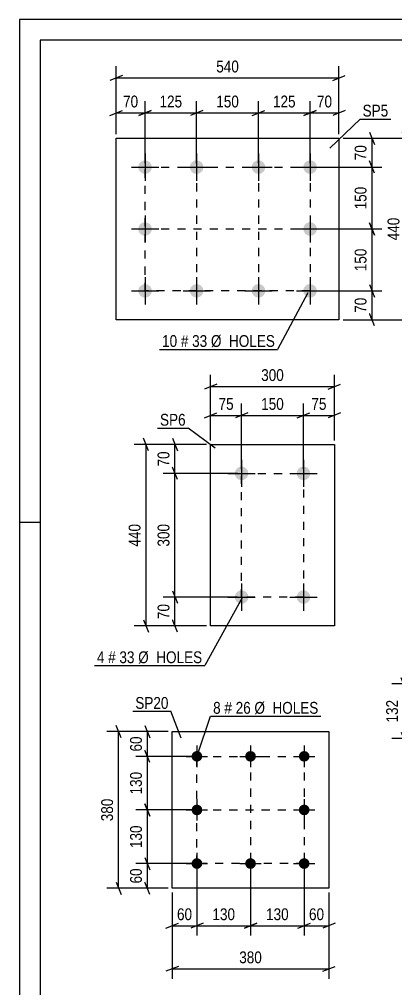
# Model space of a CAD drawing. Header units: millimetres. Extents: x 0 to 594, y 0 to 420.
# Drawn here: x 0 to 91.2, y 184.9 to 420 of the extents above; entities that cross this region are included whole.
import ezdxf

# ---------------------------------------------------------------- set-up
doc = ezdxf.new("R2010")
doc.units = ezdxf.units.MM
doc.linetypes.add('DXK_LINE_DOT2', pattern=[3.9198, 1.9599, -1.9599])
doc.styles.add('Arial Narrow', font='ARIALN.TTF', dxfattribs={"height": 0.2})

# ---------------------------------------------------------------- blocks, each defined once
blk = doc.blocks.new('Unknown-284930103-1131 - 20256')
at = {"color": 5, "linetype": 'Continuous'}
for p, q in [((594, 420), (0, 420)), ((0, 420), (0, 0)), ((589, 415), (5, 415)), ((5, 415), (5, 5)), ((5, 298), (0, 298))]:
    blk.add_line(p, q, dxfattribs=at)
blk = doc.blocks.new('Bolt-284930103-2977 - 2943')
at = {"linetype": 'Continuous'}
for points in [[(43.03, 242.58, -1), (43.03, 239.98, -1)], [(56.03, 242.58, -1), (56.03, 239.98, -1)], [(69.03, 242.58, -1), (69.03, 239.98, -1)], [(43.03, 229.58, -1), (43.03, 226.98, -1)], [(69.03, 229.58, -1), (69.03, 226.98, -1)], [(43.03, 216.58, -1), (43.03, 213.98, -1)], [(56.03, 216.58, -1), (56.03, 213.98, -1)], [(69.03, 216.58, -1), (69.03, 213.98, -1)]]:
    blk.add_hatch(color=1, dxfattribs=at).paths.add_polyline_path(points)
at = {"color": 1, "linetype": 'Continuous'}
for p, q in [((43.03, 243.88), (43.03, 238.68)), ((56.03, 243.88), (56.03, 238.68)), ((69.03, 243.88), (69.03, 238.68)), ((40.43, 241.28), (45.63, 241.28)), ((53.43, 241.28), (58.63, 241.28)), ((66.43, 241.28), (71.63, 241.28)), ((43.03, 230.88), (43.03, 225.68)), ((69.03, 230.88), (69.03, 225.68)), ((40.43, 228.28), (45.63, 228.28)), ((66.43, 228.28), (71.63, 228.28)), ((43.03, 217.88), (43.03, 212.68)), ((56.03, 217.88), (56.03, 212.68)), ((69.03, 217.88), (69.03, 212.68)), ((40.43, 215.28), (45.63, 215.28)), ((53.43, 215.28), (58.63, 215.28)), ((66.43, 215.28), (71.63, 215.28))]:
    blk.add_line(p, q, dxfattribs=at)
blk = doc.blocks.new('Part-284930103-2992 - 2943')
at = {"color": 2, "linetype": 'Continuous'}
for p, q in [((37.03, 209.28), (37.03, 247.28)), ((37.03, 247.28), (75.03, 247.28)), ((75.03, 247.28), (75.03, 209.28)), ((75.03, 209.28), (37.03, 209.28))]:
    blk.add_line(p, q, dxfattribs=at)
blk = doc.blocks.new('Part-284930103-2282 - 2266')
at = {"color": 2, "linetype": 'Continuous'}
for p, q in [((46.36, 272.9), (46.36, 316.9)), ((46.36, 316.9), (76.36, 316.9)), ((76.36, 316.9), (76.36, 272.9)), ((76.36, 272.9), (46.36, 272.9))]:
    blk.add_line(p, q, dxfattribs=at)
blk = doc.blocks.new('Bolt-284930103-2315 - 2266')
at = {"linetype": 'Continuous'}
for points in [[(53.86, 311.55, -1), (53.86, 308.25, -1)], [(68.86, 311.55, -1), (68.86, 308.25, -1)], [(53.86, 281.55, -1), (53.86, 278.25, -1)], [(68.86, 281.55, -1), (68.86, 278.25, -1)]]:
    blk.add_hatch(color=1, dxfattribs=at).paths.add_polyline_path(points)
at = {"color": 1, "linetype": 'Continuous'}
for p, q in [((53.86, 313.2), (53.86, 306.6)), ((68.86, 313.2), (68.86, 306.6)), ((50.56, 309.9), (57.16, 309.9)), ((65.56, 309.9), (72.16, 309.9)), ((53.86, 283.2), (53.86, 276.6)), ((68.86, 283.2), (68.86, 276.6)), ((50.56, 279.9), (57.16, 279.9)), ((65.56, 279.9), (72.16, 279.9))]:
    blk.add_line(p, q, dxfattribs=at)
blk = doc.blocks.new('Bolt-284930103-2187 - 2138')
at = {"linetype": 'Continuous'}
for points in [[(30.46, 385.82, -1), (30.46, 382.52, -1)], [(42.96, 385.82, -1), (42.96, 382.52, -1)], [(57.96, 385.82, -1), (57.96, 382.52, -1)], [(70.46, 385.82, -1), (70.46, 382.52, -1)], [(30.46, 370.82, -1), (30.46, 367.52, -1)], [(70.46, 370.82, -1), (70.46, 367.52, -1)], [(30.46, 355.82, -1), (30.46, 352.52, -1)], [(42.96, 355.82, -1), (42.96, 352.52, -1)], [(57.96, 355.82, -1), (57.96, 352.52, -1)], [(70.46, 355.82, -1), (70.46, 352.52, -1)]]:
    blk.add_hatch(color=1, dxfattribs=at).paths.add_polyline_path(points)
at = {"color": 1, "linetype": 'Continuous'}
for p, q in [((30.46, 387.47), (30.46, 380.87)), ((42.96, 387.47), (42.96, 380.87)), ((57.96, 387.47), (57.96, 380.87)), ((70.46, 387.47), (70.46, 380.87)), ((27.16, 384.17), (33.76, 384.17)), ((39.66, 384.17), (46.26, 384.17)), ((54.66, 384.17), (61.26, 384.17)), ((67.16, 384.17), (73.76, 384.17)), ((30.46, 372.47), (30.46, 365.87)), ((70.46, 372.47), (70.46, 365.87)), ((27.16, 369.17), (33.76, 369.17)), ((67.16, 369.17), (73.76, 369.17)), ((30.46, 357.47), (30.46, 350.87)), ((42.96, 357.47), (42.96, 350.87)), ((57.96, 357.47), (57.96, 350.87)), ((70.46, 357.47), (70.46, 350.87)), ((27.16, 354.17), (33.76, 354.17)), ((39.66, 354.17), (46.26, 354.17)), ((54.66, 354.17), (61.26, 354.17)), ((67.16, 354.17), (73.76, 354.17))]:
    blk.add_line(p, q, dxfattribs=at)
blk = doc.blocks.new('Part-284930103-2154 - 2138')
at = {"color": 2, "linetype": 'Continuous'}
for p, q in [((23.46, 347.17), (23.46, 391.17)), ((23.46, 391.17), (77.46, 391.17)), ((77.46, 391.17), (77.46, 347.17)), ((77.46, 347.17), (23.46, 347.17))]:
    blk.add_line(p, q, dxfattribs=at)
blk = doc.blocks.new('Rectangle-284930103-12756 - 2943')
at = {"color": 1, "linetype": 'DXK_LINE_DOT2'}
blk.add_lwpolyline([(43.03, 241.28), (69.03, 241.28), (69.03, 215.28), (43.03, 215.28), (43.03, 241.28)], close=True, dxfattribs=at)
blk = doc.blocks.new('Rectangle-284930103-12737 - 2266')
at = {"color": 1, "linetype": 'DXK_LINE_DOT2'}
blk.add_lwpolyline([(53.86, 309.9), (68.86, 309.9), (68.86, 279.9), (53.86, 279.9), (53.86, 309.9)], close=True, dxfattribs=at)
blk = doc.blocks.new('Rectangle-284930103-12700 - 2138')
at = {"color": 1, "linetype": 'DXK_LINE_DOT2'}
blk.add_lwpolyline([(30.46, 384.17), (70.46, 384.17), (70.46, 354.17), (30.46, 354.17), (30.46, 384.17)], close=True, dxfattribs=at)
blk = doc.blocks.new('Line-284930103-12766 - 2943')
at = {"color": 1, "linetype": 'DXK_LINE_DOT2'}
blk.add_line((56.03, 241.28), (56.03, 215.28), dxfattribs=at)
blk = doc.blocks.new('Line-284930103-12710 - 2138')
at = {"color": 1, "linetype": 'DXK_LINE_DOT2'}
blk.add_line((42.96, 384.17), (42.96, 354.17), dxfattribs=at)
blk = doc.blocks.new('Line-284930103-12773 - 2943')
at = {"color": 1, "linetype": 'DXK_LINE_DOT2'}
blk.add_line((43.03, 228.28), (69.03, 228.28), dxfattribs=at)
blk = doc.blocks.new('Line-284930103-12717 - 2138')
at = {"color": 1, "linetype": 'DXK_LINE_DOT2'}
blk.add_line((57.96, 384.17), (57.96, 354.17), dxfattribs=at)
blk = doc.blocks.new('Line-284930103-12724 - 2138')
at = {"color": 1, "linetype": 'DXK_LINE_DOT2'}
blk.add_line((30.46, 369.17), (70.46, 369.17), dxfattribs=at)
blk = doc.blocks.new('StraightDimension-284930103-2994 - 2943')
at = {"color": 7, "linetype": 'Continuous'}
for p, q in [((37.03, 208.28), (37.03, 187.35)), ((75.03, 208.28), (75.03, 187.35)), ((38.53, 190.35), (35.53, 189.15)), ((37.03, 189.75), (75.03, 189.75)), ((73.53, 189.15), (76.53, 190.35))]:
    blk.add_line(p, q, dxfattribs=at)
at = {"color": 0}
blk.add_wipeout([(59.38, 190.5), (59.38, 194.7), (52.69, 194.7), (52.69, 190.5)], dxfattribs=at)
at = {"color": 3, "style": 'Arial Narrow'}
blk.add_text('380', height=2.863, dxfattribs=at).set_placement((53.29, 191.1))
blk = doc.blocks.new('StraightDimension-284930103-3041 - 2943')
at = {"color": 7, "linetype": 'Continuous'}
for p, q in [((30.44, 216.78), (31.64, 213.78)), ((42.03, 215.28), (28.19, 215.28)), ((31.04, 209.28), (31.04, 215.28)), ((36.03, 209.28), (28.19, 209.28)), ((31.64, 207.78), (30.44, 210.78))]:
    blk.add_line(p, q, dxfattribs=at)
at = {"color": 0}
blk.add_wipeout([(30.29, 214.71), (26.09, 214.71), (26.09, 209.85), (30.29, 209.85)], dxfattribs=at)
at = {"color": 3, "style": 'Arial Narrow'}
blk.add_text('60', height=2.863, rotation=90.0002, dxfattribs=at).set_placement((29.69, 210.45))
blk = doc.blocks.new('StraightDimension-284930103-3005 - 2943')
at = {"color": 7, "linetype": 'Continuous'}
for p, q in [((69.03, 214.28), (69.03, 197.8)), ((75.03, 208.28), (75.03, 197.8)), ((67.53, 199.6), (70.53, 200.8)), ((69.03, 200.2), (75.03, 200.2)), ((76.53, 200.8), (73.53, 199.6))]:
    blk.add_line(p, q, dxfattribs=at)
at = {"color": 0}
blk.add_wipeout([(74.46, 200.95), (74.46, 205.15), (69.6, 205.15), (69.6, 200.95)], dxfattribs=at)
at = {"color": 3, "style": 'Arial Narrow'}
blk.add_text('60', height=2.863, dxfattribs=at).set_placement((70.2, 201.55))
blk = doc.blocks.new('StraightDimension-284930103-3015 - 2943')
at = {"color": 7, "linetype": 'Continuous'}
for p, q in [((56.03, 214.28), (56.03, 197.8)), ((69.03, 214.28), (69.03, 197.8)), ((57.53, 200.8), (54.53, 199.6)), ((56.03, 200.2), (69.03, 200.2)), ((67.53, 199.6), (70.53, 200.8))]:
    blk.add_line(p, q, dxfattribs=at)
at = {"color": 0}
blk.add_wipeout([(65.88, 200.95), (65.88, 205.15), (59.19, 205.15), (59.19, 200.95)], dxfattribs=at)
at = {"color": 3, "style": 'Arial Narrow'}
blk.add_text('130', height=2.863, dxfattribs=at).set_placement((59.79, 201.55))
blk = doc.blocks.new('StraightDimension-284930103-3017 - 2943')
at = {"color": 7, "linetype": 'Continuous'}
for p, q in [((43.03, 214.28), (43.03, 197.8)), ((56.03, 214.28), (56.03, 197.8)), ((44.53, 200.8), (41.53, 199.6)), ((43.03, 200.2), (56.03, 200.2)), ((54.53, 199.6), (57.53, 200.8))]:
    blk.add_line(p, q, dxfattribs=at)
at = {"color": 0}
blk.add_wipeout([(52.88, 200.95), (52.88, 205.15), (46.19, 205.15), (46.19, 200.95)], dxfattribs=at)
at = {"color": 3, "style": 'Arial Narrow'}
blk.add_text('130', height=2.863, dxfattribs=at).set_placement((46.79, 201.55))
blk = doc.blocks.new('StraightDimension-284930103-3019 - 2943')
at = {"color": 7, "linetype": 'Continuous'}
for p, q in [((43.03, 214.28), (43.03, 197.8)), ((37.03, 208.28), (37.03, 197.8)), ((35.53, 199.6), (38.53, 200.8)), ((37.03, 200.2), (43.03, 200.2)), ((44.53, 200.8), (41.53, 199.6))]:
    blk.add_line(p, q, dxfattribs=at)
at = {"color": 0}
blk.add_wipeout([(42.46, 200.95), (42.46, 205.15), (37.6, 205.15), (37.6, 200.95)], dxfattribs=at)
at = {"color": 3, "style": 'Arial Narrow'}
blk.add_text('60', height=2.863, dxfattribs=at).set_placement((38.2, 201.55))
blk = doc.blocks.new('StraightDimension-284930103-3030 - 2943')
at = {"color": 7, "linetype": 'Continuous'}
for p, q in [((36.03, 247.28), (21.19, 247.28)), ((24.64, 245.78), (23.44, 248.78)), ((24.04, 209.28), (24.04, 247.28)), ((36.03, 209.28), (21.19, 209.28)), ((23.44, 210.78), (24.64, 207.78))]:
    blk.add_line(p, q, dxfattribs=at)
at = {"color": 0}
blk.add_wipeout([(23.29, 231.62), (19.09, 231.62), (19.09, 224.94), (23.29, 224.94)], dxfattribs=at)
at = {"color": 3, "style": 'Arial Narrow'}
blk.add_text('380', height=2.863, rotation=90.0002, dxfattribs=at).set_placement((22.69, 225.54))
blk = doc.blocks.new('StraightDimension-284930103-3051 - 2943')
at = {"color": 7, "linetype": 'Continuous'}
for p, q in [((42.03, 228.28), (28.19, 228.28)), ((31.64, 226.78), (30.44, 229.78)), ((31.04, 215.28), (31.04, 228.28)), ((30.44, 216.78), (31.64, 213.78)), ((42.03, 215.28), (28.19, 215.28))]:
    blk.add_line(p, q, dxfattribs=at)
at = {"color": 0}
blk.add_wipeout([(30.29, 225.12), (26.09, 225.12), (26.09, 218.44), (30.29, 218.44)], dxfattribs=at)
at = {"color": 3, "style": 'Arial Narrow'}
blk.add_text('130', height=2.863, rotation=90.0002, dxfattribs=at).set_placement((29.69, 219.04))
blk = doc.blocks.new('StraightDimension-284930103-3053 - 2943')
at = {"color": 7, "linetype": 'Continuous'}
for p, q in [((31.64, 239.78), (30.44, 242.78)), ((42.03, 241.28), (28.19, 241.28)), ((31.04, 228.28), (31.04, 241.28)), ((42.03, 228.28), (28.19, 228.28)), ((30.44, 229.78), (31.64, 226.78))]:
    blk.add_line(p, q, dxfattribs=at)
at = {"color": 0}
blk.add_wipeout([(30.29, 238.12), (26.09, 238.12), (26.09, 231.44), (30.29, 231.44)], dxfattribs=at)
at = {"color": 3, "style": 'Arial Narrow'}
blk.add_text('130', height=2.863, rotation=90.0002, dxfattribs=at).set_placement((29.69, 232.04))
blk = doc.blocks.new('StraightDimension-284930103-3055 - 2943')
at = {"color": 7, "linetype": 'Continuous'}
for p, q in [((36.03, 247.28), (28.19, 247.28)), ((30.44, 248.78), (31.64, 245.78)), ((31.04, 241.28), (31.04, 247.28)), ((31.64, 239.78), (30.44, 242.78)), ((42.03, 241.28), (28.19, 241.28))]:
    blk.add_line(p, q, dxfattribs=at)
at = {"color": 0}
blk.add_wipeout([(30.29, 246.71), (26.09, 246.71), (26.09, 241.85), (30.29, 241.85)], dxfattribs=at)
at = {"color": 3, "style": 'Arial Narrow'}
blk.add_text('60', height=2.863, rotation=90.0002, dxfattribs=at).set_placement((29.69, 242.45))
blk = doc.blocks.new('StraightDimension-284930103-2709 - 2679')
at = {"color": 7, "linetype": 'Continuous'}
for p, q in [((102.12, 258.83), (90.27, 258.83)), ((93.72, 257.33), (92.52, 260.33)), ((93.12, 245.63), (93.12, 258.83)), ((92.52, 247.13), (93.72, 244.13)), ((118.05, 245.63), (90.27, 245.63))]:
    blk.add_line(p, q, dxfattribs=at)
at = {"color": 0}
blk.add_wipeout([(92.37, 255.57), (88.17, 255.57), (88.17, 248.88), (92.37, 248.88)], dxfattribs=at)
at = {"color": 3, "style": 'Arial Narrow'}
blk.add_text('132', height=2.863, rotation=90.0002, dxfattribs=at).set_placement((91.77, 249.48))
blk = doc.blocks.new('StraightDimension-284930103-2317 - 2266')
at = {"color": 7, "linetype": 'Continuous'}
for p, q in [((37.11, 318.4), (38.31, 315.4)), ((45.36, 316.9), (34.86, 316.9)), ((37.71, 309.9), (37.71, 316.9)), ((38.31, 308.4), (37.11, 311.4)), ((52.86, 309.9), (34.86, 309.9))]:
    blk.add_line(p, q, dxfattribs=at)
at = {"color": 0}
blk.add_wipeout([(36.96, 315.82), (32.76, 315.82), (32.76, 310.97), (36.96, 310.97)], dxfattribs=at)
at = {"color": 3, "style": 'Arial Narrow'}
blk.add_text('70', height=2.863, rotation=90.0002, dxfattribs=at).set_placement((36.36, 311.57))
blk = doc.blocks.new('StraightDimension-284930103-2337 - 2266')
at = {"color": 7, "linetype": 'Continuous'}
for p, q in [((52.86, 279.9), (34.86, 279.9)), ((37.11, 281.4), (38.31, 278.4)), ((37.71, 272.9), (37.71, 279.9)), ((45.36, 272.9), (34.86, 272.9)), ((38.31, 271.4), (37.11, 274.4))]:
    blk.add_line(p, q, dxfattribs=at)
at = {"color": 0}
blk.add_wipeout([(36.96, 278.82), (32.76, 278.82), (32.76, 273.97), (36.96, 273.97)], dxfattribs=at)
at = {"color": 3, "style": 'Arial Narrow'}
blk.add_text('70', height=2.863, rotation=90.0002, dxfattribs=at).set_placement((36.36, 274.57))
blk = doc.blocks.new('StraightDimension-284930103-2327 - 2266')
at = {"color": 7, "linetype": 'Continuous'}
for p, q in [((38.31, 308.4), (37.11, 311.4)), ((52.86, 309.9), (34.86, 309.9)), ((37.71, 279.9), (37.71, 309.9)), ((52.86, 279.9), (34.86, 279.9)), ((37.11, 281.4), (38.31, 278.4))]:
    blk.add_line(p, q, dxfattribs=at)
at = {"color": 0}
blk.add_wipeout([(36.96, 298.24), (32.76, 298.24), (32.76, 291.55), (36.96, 291.55)], dxfattribs=at)
at = {"color": 3, "style": 'Arial Narrow'}
blk.add_text('300', height=2.863, rotation=90.0002, dxfattribs=at).set_placement((36.36, 292.15))
blk = doc.blocks.new('StraightDimension-284930103-2379 - 2266')
at = {"color": 7, "linetype": 'Continuous'}
for p, q in [((68.86, 310.9), (68.86, 326.81)), ((76.36, 317.9), (76.36, 326.81)), ((67.36, 323.36), (70.36, 324.56)), ((77.86, 324.56), (74.86, 323.36)), ((68.86, 323.96), (76.36, 323.96))]:
    blk.add_line(p, q, dxfattribs=at)
at = {"color": 0}
blk.add_wipeout([(75.03, 324.71), (75.03, 328.91), (70.18, 328.91), (70.18, 324.71)], dxfattribs=at)
at = {"color": 3, "style": 'Arial Narrow'}
blk.add_text('75', height=2.863, dxfattribs=at).set_placement((70.78, 325.31))
blk = doc.blocks.new('StraightDimension-284930103-2348 - 2266')
at = {"color": 7, "linetype": 'Continuous'}
for p, q in [((31.31, 315.4), (30.11, 318.4)), ((45.36, 316.9), (27.86, 316.9)), ((30.71, 272.9), (30.71, 316.9)), ((45.36, 272.9), (27.86, 272.9)), ((30.11, 274.4), (31.31, 271.4))]:
    blk.add_line(p, q, dxfattribs=at)
at = {"color": 0}
blk.add_wipeout([(29.96, 298.24), (25.76, 298.24), (25.76, 291.55), (29.96, 291.55)], dxfattribs=at)
at = {"color": 3, "style": 'Arial Narrow'}
blk.add_text('440', height=2.863, rotation=90.0002, dxfattribs=at).set_placement((29.36, 292.15))
blk = doc.blocks.new('StraightDimension-284930103-2359 - 2266')
at = {"color": 7, "linetype": 'Continuous'}
for p, q in [((46.36, 317.9), (46.36, 326.81)), ((53.86, 310.9), (53.86, 326.81)), ((44.86, 323.36), (47.86, 324.56)), ((55.36, 324.56), (52.36, 323.36)), ((46.36, 323.96), (53.86, 323.96))]:
    blk.add_line(p, q, dxfattribs=at)
at = {"color": 0}
blk.add_wipeout([(52.53, 324.71), (52.53, 328.91), (47.68, 328.91), (47.68, 324.71)], dxfattribs=at)
at = {"color": 3, "style": 'Arial Narrow'}
blk.add_text('75', height=2.863, dxfattribs=at).set_placement((48.28, 325.31))
blk = doc.blocks.new('StraightDimension-284930103-2369 - 2266')
at = {"color": 7, "linetype": 'Continuous'}
for p, q in [((53.86, 310.9), (53.86, 326.81)), ((68.86, 310.9), (68.86, 326.81)), ((55.36, 324.56), (52.36, 323.36)), ((67.36, 323.36), (70.36, 324.56)), ((53.86, 323.96), (68.86, 323.96))]:
    blk.add_line(p, q, dxfattribs=at)
at = {"color": 0}
blk.add_wipeout([(64.7, 324.71), (64.7, 328.91), (58.01, 328.91), (58.01, 324.71)], dxfattribs=at)
at = {"color": 3, "style": 'Arial Narrow'}
blk.add_text('150', height=2.863, dxfattribs=at).set_placement((58.61, 325.31))
blk = doc.blocks.new('StraightDimension-284930103-2390 - 2266')
at = {"color": 7, "linetype": 'Continuous'}
for p, q in [((46.36, 317.9), (46.36, 333.81)), ((76.36, 317.9), (76.36, 333.81)), ((47.86, 331.56), (44.86, 330.36)), ((74.86, 330.36), (77.86, 331.56)), ((46.36, 330.96), (76.36, 330.96))]:
    blk.add_line(p, q, dxfattribs=at)
at = {"color": 0}
blk.add_wipeout([(64.7, 331.71), (64.7, 335.91), (58.01, 335.91), (58.01, 331.71)], dxfattribs=at)
at = {"color": 3, "style": 'Arial Narrow'}
blk.add_text('300', height=2.863, dxfattribs=at).set_placement((58.61, 332.31))
blk = doc.blocks.new('StraightDimension-284930103-2227 - 2138')
at = {"color": 7, "linetype": 'Continuous'}
for p, q in [((94.06, 389.67), (92.86, 392.67)), ((78.46, 391.17), (95.86, 391.17)), ((93.46, 347.17), (93.46, 391.17)), ((92.86, 348.67), (94.06, 345.67)), ((78.46, 347.17), (95.86, 347.17))]:
    blk.add_line(p, q, dxfattribs=at)
at = {"color": 0}
blk.add_wipeout([(92.71, 372.52), (88.51, 372.52), (88.51, 365.83), (92.71, 365.83)], dxfattribs=at)
at = {"color": 3, "style": 'Arial Narrow'}
blk.add_text('440', height=2.863, rotation=90.0002, dxfattribs=at).set_placement((92.11, 366.43))
blk = doc.blocks.new('StraightDimension-284930103-2238 - 2138')
at = {"color": 7, "linetype": 'Continuous'}
for p, q in [((84.88, 392.67), (86.08, 389.67)), ((78.46, 391.17), (87.88, 391.17)), ((85.48, 384.17), (85.48, 391.17)), ((86.08, 382.67), (84.88, 385.67)), ((71.46, 384.17), (87.88, 384.17))]:
    blk.add_line(p, q, dxfattribs=at)
at = {"color": 0}
blk.add_wipeout([(84.73, 390.1), (80.53, 390.1), (80.53, 385.25), (84.73, 385.25)], dxfattribs=at)
at = {"color": 3, "style": 'Arial Narrow'}
blk.add_text('70', height=2.863, rotation=90.0002, dxfattribs=at).set_placement((84.13, 385.85))
blk = doc.blocks.new('StraightDimension-284930103-2214 - 2138')
at = {"color": 7, "linetype": 'Continuous'}
for p, q in [((30.46, 385.17), (30.46, 400.15)), ((42.96, 385.17), (42.96, 400.15)), ((28.96, 396.7), (31.96, 397.9)), ((30.46, 397.3), (42.96, 397.3)), ((44.46, 397.9), (41.46, 396.7))]:
    blk.add_line(p, q, dxfattribs=at)
at = {"color": 0}
blk.add_wipeout([(40.05, 398.05), (40.05, 402.25), (33.37, 402.25), (33.37, 398.05)], dxfattribs=at)
at = {"color": 3, "style": 'Arial Narrow'}
blk.add_text('125', height=2.863, dxfattribs=at).set_placement((33.97, 398.65))
blk = doc.blocks.new('StraightDimension-284930103-2189 - 2138')
at = {"color": 7, "linetype": 'Continuous'}
for p, q in [((23.46, 392.17), (23.46, 408.64)), ((77.46, 392.17), (77.46, 408.64)), ((24.96, 406.39), (21.96, 405.19)), ((23.46, 405.79), (77.46, 405.79)), ((75.96, 405.19), (78.96, 406.39))]:
    blk.add_line(p, q, dxfattribs=at)
at = {"color": 0}
blk.add_wipeout([(53.8, 406.54), (53.8, 410.74), (47.12, 410.74), (47.12, 406.54)], dxfattribs=at)
at = {"color": 3, "style": 'Arial Narrow'}
blk.add_text('540', height=2.863, dxfattribs=at).set_placement((47.72, 407.14))
blk = doc.blocks.new('StraightDimension-284930103-2200 - 2138')
at = {"color": 7, "linetype": 'Continuous'}
for p, q in [((70.46, 385.17), (70.46, 400.15)), ((77.46, 392.17), (77.46, 400.15)), ((68.96, 396.7), (71.96, 397.9)), ((70.46, 397.3), (77.46, 397.3)), ((78.96, 397.9), (75.96, 396.7))]:
    blk.add_line(p, q, dxfattribs=at)
at = {"color": 0}
blk.add_wipeout([(76.39, 398.05), (76.39, 402.25), (71.53, 402.25), (71.53, 398.05)], dxfattribs=at)
at = {"color": 3, "style": 'Arial Narrow'}
blk.add_text('70', height=2.863, dxfattribs=at).set_placement((72.13, 398.65))
blk = doc.blocks.new('StraightDimension-284930103-2210 - 2138')
at = {"color": 7, "linetype": 'Continuous'}
for p, q in [((57.96, 385.17), (57.96, 400.15)), ((70.46, 385.17), (70.46, 400.15)), ((56.46, 396.7), (59.46, 397.9)), ((57.96, 397.3), (70.46, 397.3)), ((71.96, 397.9), (68.96, 396.7))]:
    blk.add_line(p, q, dxfattribs=at)
at = {"color": 0}
blk.add_wipeout([(67.55, 398.05), (67.55, 402.25), (60.87, 402.25), (60.87, 398.05)], dxfattribs=at)
at = {"color": 3, "style": 'Arial Narrow'}
blk.add_text('125', height=2.863, dxfattribs=at).set_placement((61.47, 398.65))
blk = doc.blocks.new('StraightDimension-284930103-2212 - 2138')
at = {"color": 7, "linetype": 'Continuous'}
for p, q in [((42.96, 385.17), (42.96, 400.15)), ((57.96, 385.17), (57.96, 400.15)), ((44.46, 397.9), (41.46, 396.7)), ((42.96, 397.3), (57.96, 397.3)), ((56.46, 396.7), (59.46, 397.9))]:
    blk.add_line(p, q, dxfattribs=at)
at = {"color": 0}
blk.add_wipeout([(53.8, 398.05), (53.8, 402.25), (47.12, 402.25), (47.12, 398.05)], dxfattribs=at)
at = {"color": 3, "style": 'Arial Narrow'}
blk.add_text('150', height=2.863, dxfattribs=at).set_placement((47.72, 398.65))
blk = doc.blocks.new('StraightDimension-284930103-2216 - 2138')
at = {"color": 7, "linetype": 'Continuous'}
for p, q in [((23.46, 392.17), (23.46, 400.15)), ((30.46, 385.17), (30.46, 400.15)), ((21.96, 396.7), (24.96, 397.9)), ((23.46, 397.3), (30.46, 397.3)), ((31.96, 397.9), (28.96, 396.7))]:
    blk.add_line(p, q, dxfattribs=at)
at = {"color": 0}
blk.add_wipeout([(29.39, 398.05), (29.39, 402.25), (24.53, 402.25), (24.53, 398.05)], dxfattribs=at)
at = {"color": 3, "style": 'Arial Narrow'}
blk.add_text('70', height=2.863, dxfattribs=at).set_placement((25.13, 398.65))
blk = doc.blocks.new('StraightDimension-284930103-2248 - 2138')
at = {"color": 7, "linetype": 'Continuous'}
for p, q in [((86.08, 382.67), (84.88, 385.67)), ((71.46, 384.17), (87.88, 384.17)), ((85.48, 369.17), (85.48, 384.17)), ((71.46, 369.17), (87.88, 369.17)), ((84.88, 370.67), (86.08, 367.67))]:
    blk.add_line(p, q, dxfattribs=at)
at = {"color": 0}
blk.add_wipeout([(84.73, 380.02), (80.53, 380.02), (80.53, 373.33), (84.73, 373.33)], dxfattribs=at)
at = {"color": 3, "style": 'Arial Narrow'}
blk.add_text('150', height=2.863, rotation=90.0002, dxfattribs=at).set_placement((84.13, 373.93))
blk = doc.blocks.new('StraightDimension-284930103-2250 - 2138')
at = {"color": 7, "linetype": 'Continuous'}
for p, q in [((71.46, 369.17), (87.88, 369.17)), ((86.08, 367.67), (84.88, 370.67)), ((85.48, 354.17), (85.48, 369.17)), ((84.88, 355.67), (86.08, 352.67)), ((71.46, 354.17), (87.88, 354.17))]:
    blk.add_line(p, q, dxfattribs=at)
at = {"color": 0}
blk.add_wipeout([(84.73, 365.02), (80.53, 365.02), (80.53, 358.33), (84.73, 358.33)], dxfattribs=at)
at = {"color": 3, "style": 'Arial Narrow'}
blk.add_text('150', height=2.863, rotation=90.0002, dxfattribs=at).set_placement((84.13, 358.93))
blk = doc.blocks.new('StraightDimension-284930103-2252 - 2138')
at = {"color": 7, "linetype": 'Continuous'}
for p, q in [((84.88, 355.67), (86.08, 352.67)), ((71.46, 354.17), (87.88, 354.17)), ((85.48, 347.17), (85.48, 354.17)), ((86.08, 345.67), (84.88, 348.67)), ((78.46, 347.17), (87.88, 347.17))]:
    blk.add_line(p, q, dxfattribs=at)
at = {"color": 0}
blk.add_wipeout([(84.73, 353.1), (80.53, 353.1), (80.53, 348.25), (84.73, 348.25)], dxfattribs=at)
at = {"color": 3, "style": 'Arial Narrow'}
blk.add_text('70', height=2.863, rotation=90.0002, dxfattribs=at).set_placement((84.13, 348.85))
blk = doc.blocks.new('Mark-284930103-2973 - 2943')
at = {"color": 0}
blk.add_wipeout([(48.79, 251.61), (48.79, 254.61), (46.96, 254.61), (46.96, 251.61)], dxfattribs=at)
blk.add_wipeout([(48.79, 251.61), (48.79, 254.61), (46.96, 254.61), (46.96, 251.61)], dxfattribs=at)
at = {"color": 7, "linetype": 'Continuous'}
blk.add_line((43.08, 241.44), (46.36, 251.01), dxfattribs=at)
at = {"color": 0}
blk.add_wipeout([(51.52, 251.61), (51.52, 254.61), (49.69, 254.61), (49.69, 251.61)], dxfattribs=at)
blk.add_wipeout([(51.52, 251.61), (51.52, 254.61), (49.69, 254.61), (49.69, 251.61)], dxfattribs=at)
at = {"color": 3, "style": 'Arial Narrow'}
blk.add_text('8', height=2.86, dxfattribs=at).set_placement((46.96, 251.61))
at = {"color": 0}
blk.add_wipeout([(56.07, 251.61), (56.07, 254.61), (52.42, 254.61), (52.42, 251.61)], dxfattribs=at)
blk.add_wipeout([(56.07, 251.61), (56.07, 254.61), (52.42, 254.61), (52.42, 251.61)], dxfattribs=at)
at = {"color": 3, "style": 'Arial Narrow'}
blk.add_text('#', height=2.86, dxfattribs=at).set_placement((49.69, 251.61))
at = {"color": 0}
blk.add_wipeout([(72.5, 251.61), (72.5, 254.61), (56.97, 254.61), (56.97, 251.61)], dxfattribs=at)
blk.add_wipeout([(72.5, 251.61), (72.5, 254.61), (56.97, 254.61), (56.97, 251.61)], dxfattribs=at)
at = {"color": 7, "linetype": 'Continuous'}
blk.add_line((46.36, 251.01), (73.1, 251.01), dxfattribs=at)
at = {"color": 3, "style": 'Arial Narrow'}
for s, p in [('26', (52.42, 251.61)), ('Ø  HOLES', (56.97, 251.61))]:
    blk.add_text(s, height=2.863, dxfattribs=at).set_placement(p)
blk = doc.blocks.new('Mark-284930103-2988 - 2943')
at = {"color": 0}
blk.add_wipeout([(36.14, 252.8), (36.14, 255.8), (28.1, 255.8), (28.1, 252.8)], dxfattribs=at)
blk.add_wipeout([(36.14, 252.8), (36.14, 255.8), (28.1, 255.8), (28.1, 252.8)], dxfattribs=at)
at = {"color": 30, "linetype": 'Continuous'}
for p in [(27.5, 252.2), (39.19, 245.69)]:
    blk.add_line(p, (36.74, 252.2), dxfattribs=at)
at = {"color": 3, "style": 'Arial Narrow'}
blk.add_text('SP20', height=2.863, dxfattribs=at).set_placement((28.1, 252.8))
blk = doc.blocks.new('Mark-284930103-2278 - 2266')
at = {"color": 0}
blk.add_wipeout([(40.3, 321.47), (40.3, 324.47), (34.09, 324.47), (34.09, 321.47)], dxfattribs=at)
blk.add_wipeout([(40.3, 321.47), (40.3, 324.47), (34.09, 324.47), (34.09, 321.47)], dxfattribs=at)
at = {"color": 30, "linetype": 'Continuous'}
for p in [(33.49, 320.87), (47.49, 316.05)]:
    blk.add_line(p, (40.9, 320.87), dxfattribs=at)
at = {"color": 3, "style": 'Arial Narrow'}
blk.add_text('SP6', height=2.863, dxfattribs=at).set_placement((34.09, 321.47))
blk = doc.blocks.new('Mark-284930103-2311 - 2266')
at = {"color": 0}
blk.add_wipeout([(20.61, 263.88), (20.61, 266.88), (18.79, 266.88), (18.79, 263.88)], dxfattribs=at)
blk.add_wipeout([(20.61, 263.88), (20.61, 266.88), (18.79, 266.88), (18.79, 263.88)], dxfattribs=at)
blk.add_wipeout([(23.34, 263.88), (23.34, 266.88), (21.51, 266.88), (21.51, 263.88)], dxfattribs=at)
blk.add_wipeout([(23.34, 263.88), (23.34, 266.88), (21.51, 266.88), (21.51, 263.88)], dxfattribs=at)
at = {"color": 3, "style": 'Arial Narrow'}
blk.add_text('4', height=2.86, dxfattribs=at).set_placement((18.79, 263.88))
at = {"color": 0}
blk.add_wipeout([(27.9, 263.88), (27.9, 266.88), (24.24, 266.88), (24.24, 263.88)], dxfattribs=at)
blk.add_wipeout([(27.9, 263.88), (27.9, 266.88), (24.24, 266.88), (24.24, 263.88)], dxfattribs=at)
at = {"color": 3, "style": 'Arial Narrow'}
blk.add_text('#', height=2.86, dxfattribs=at).set_placement((21.51, 263.88))
at = {"color": 0}
blk.add_wipeout([(44.33, 263.88), (44.33, 266.88), (28.8, 266.88), (28.8, 263.88)], dxfattribs=at)
blk.add_wipeout([(44.33, 263.88), (44.33, 266.88), (28.8, 266.88), (28.8, 263.88)], dxfattribs=at)
at = {"color": 7, "linetype": 'Continuous'}
for p in [(54.11, 279.92), (18.19, 263.28)]:
    blk.add_line(p, (44.93, 263.28), dxfattribs=at)
at = {"color": 3, "style": 'Arial Narrow'}
for s, p in [('33', (24.24, 263.88)), ('Ø  HOLES', (28.8, 263.88))]:
    blk.add_text(s, height=2.863, dxfattribs=at).set_placement(p)
blk = doc.blocks.new('Mark-284930103-2150 - 2138')
at = {"color": 0}
blk.add_wipeout([(89.4, 396.43), (89.4, 399.43), (83.19, 399.43), (83.19, 396.43)], dxfattribs=at)
blk.add_wipeout([(89.4, 396.43), (89.4, 399.43), (83.19, 399.43), (83.19, 396.43)], dxfattribs=at)
at = {"color": 30, "linetype": 'Continuous'}
for p, q in [((75.24, 388.77), (82.59, 395.83)), ((82.59, 395.83), (90, 395.83))]:
    blk.add_line(p, q, dxfattribs=at)
at = {"color": 3, "style": 'Arial Narrow'}
blk.add_text('SP5', height=2.863, dxfattribs=at).set_placement((83.19, 396.43))
blk = doc.blocks.new('Mark-284930103-2183 - 2138')
at = {"color": 0}
blk.add_wipeout([(38.25, 340.57), (38.25, 343.57), (34.59, 343.57), (34.59, 340.57)], dxfattribs=at)
blk.add_wipeout([(38.25, 340.57), (38.25, 343.57), (34.59, 343.57), (34.59, 340.57)], dxfattribs=at)
blk.add_wipeout([(40.97, 340.57), (40.97, 343.57), (39.15, 343.57), (39.15, 340.57)], dxfattribs=at)
blk.add_wipeout([(40.97, 340.57), (40.97, 343.57), (39.15, 343.57), (39.15, 340.57)], dxfattribs=at)
at = {"color": 3, "style": 'Arial Narrow'}
blk.add_text('10', height=2.863, dxfattribs=at).set_placement((34.59, 340.57))
at = {"color": 0}
blk.add_wipeout([(45.53, 340.57), (45.53, 343.57), (41.87, 343.57), (41.87, 340.57)], dxfattribs=at)
blk.add_wipeout([(45.53, 340.57), (45.53, 343.57), (41.87, 343.57), (41.87, 340.57)], dxfattribs=at)
at = {"color": 3, "style": 'Arial Narrow'}
blk.add_text('#', height=2.86, dxfattribs=at).set_placement((39.15, 340.57))
at = {"color": 0}
blk.add_wipeout([(61.96, 340.57), (61.96, 343.57), (46.43, 343.57), (46.43, 340.57)], dxfattribs=at)
blk.add_wipeout([(61.96, 340.57), (61.96, 343.57), (46.43, 343.57), (46.43, 340.57)], dxfattribs=at)
at = {"color": 7, "linetype": 'Continuous'}
for p in [(69.92, 353.7), (33.99, 339.97)]:
    blk.add_line(p, (62.56, 339.97), dxfattribs=at)
at = {"color": 3, "style": 'Arial Narrow'}
for s, p in [('33', (41.87, 340.57)), ('Ø  HOLES', (46.43, 340.57))]:
    blk.add_text(s, height=2.863, dxfattribs=at).set_placement(p)

msp = doc.modelspace()

# ---------------------------------------------------------------- block references
for name in ['Unknown-284930103-1131 - 20256', 'Part-284930103-2154 - 2138', 'Bolt-284930103-2187 - 2138', 'Rectangle-284930103-12700 - 2138', 'Line-284930103-12710 - 2138', 'Line-284930103-12717 - 2138', 'Line-284930103-12724 - 2138', 'Part-284930103-2282 - 2266', 'Bolt-284930103-2315 - 2266', 'Rectangle-284930103-12737 - 2266', 'Part-284930103-2992 - 2943', 'Bolt-284930103-2977 - 2943', 'Rectangle-284930103-12756 - 2943', 'Line-284930103-12766 - 2943', 'Line-284930103-12773 - 2943']:
    msp.add_blockref(name, (0, 0))

# ---------------------------------------------------------------- next in the draw order: block references
for name in ['StraightDimension-284930103-2214 - 2138', 'StraightDimension-284930103-2227 - 2138', 'Mark-284930103-2183 - 2138', 'StraightDimension-284930103-2379 - 2266', 'StraightDimension-284930103-2317 - 2266', 'StraightDimension-284930103-2337 - 2266', 'StraightDimension-284930103-2709 - 2679', 'StraightDimension-284930103-2994 - 2943']:
    msp.add_blockref(name, (0, 0))

# ---------------------------------------------------------------- next in the draw order: block references
for name in ['StraightDimension-284930103-2238 - 2138', 'StraightDimension-284930103-2327 - 2266', 'StraightDimension-284930103-3041 - 2943', 'StraightDimension-284930103-3005 - 2943']:
    msp.add_blockref(name, (0, 0))

# ---------------------------------------------------------------- next in the draw order: block references
for name in ['StraightDimension-284930103-2189 - 2138', 'StraightDimension-284930103-2348 - 2266', 'StraightDimension-284930103-3015 - 2943']:
    msp.add_blockref(name, (0, 0))

# ---------------------------------------------------------------- next in the draw order: block references
for name in ['StraightDimension-284930103-2216 - 2138', 'StraightDimension-284930103-2200 - 2138', 'StraightDimension-284930103-2359 - 2266', 'Mark-284930103-2311 - 2266', 'StraightDimension-284930103-3017 - 2943']:
    msp.add_blockref(name, (0, 0))

# ---------------------------------------------------------------- next in the draw order: block references
for name in ['StraightDimension-284930103-2210 - 2138', 'Mark-284930103-2150 - 2138', 'StraightDimension-284930103-2369 - 2266', 'StraightDimension-284930103-3019 - 2943']:
    msp.add_blockref(name, (0, 0))

# ---------------------------------------------------------------- next in the draw order: block references
for name in ['StraightDimension-284930103-2212 - 2138', 'StraightDimension-284930103-2248 - 2138', 'StraightDimension-284930103-2390 - 2266', 'StraightDimension-284930103-3030 - 2943']:
    msp.add_blockref(name, (0, 0))

# ---------------------------------------------------------------- next in the draw order: block references
for name in ['StraightDimension-284930103-2250 - 2138', 'Mark-284930103-2278 - 2266', 'StraightDimension-284930103-3051 - 2943']:
    msp.add_blockref(name, (0, 0))

# ---------------------------------------------------------------- next in the draw order: block references
for name in ['StraightDimension-284930103-2252 - 2138', 'StraightDimension-284930103-3053 - 2943']:
    msp.add_blockref(name, (0, 0))

# ---------------------------------------------------------------- next in the draw order: block references
msp.add_blockref('StraightDimension-284930103-3055 - 2943', (0, 0))

# ---------------------------------------------------------------- next in the draw order: block references
for name in ['Mark-284930103-2988 - 2943', 'Mark-284930103-2973 - 2943']:
    msp.add_blockref(name, (0, 0))

doc.saveas('drawing.dxf')
